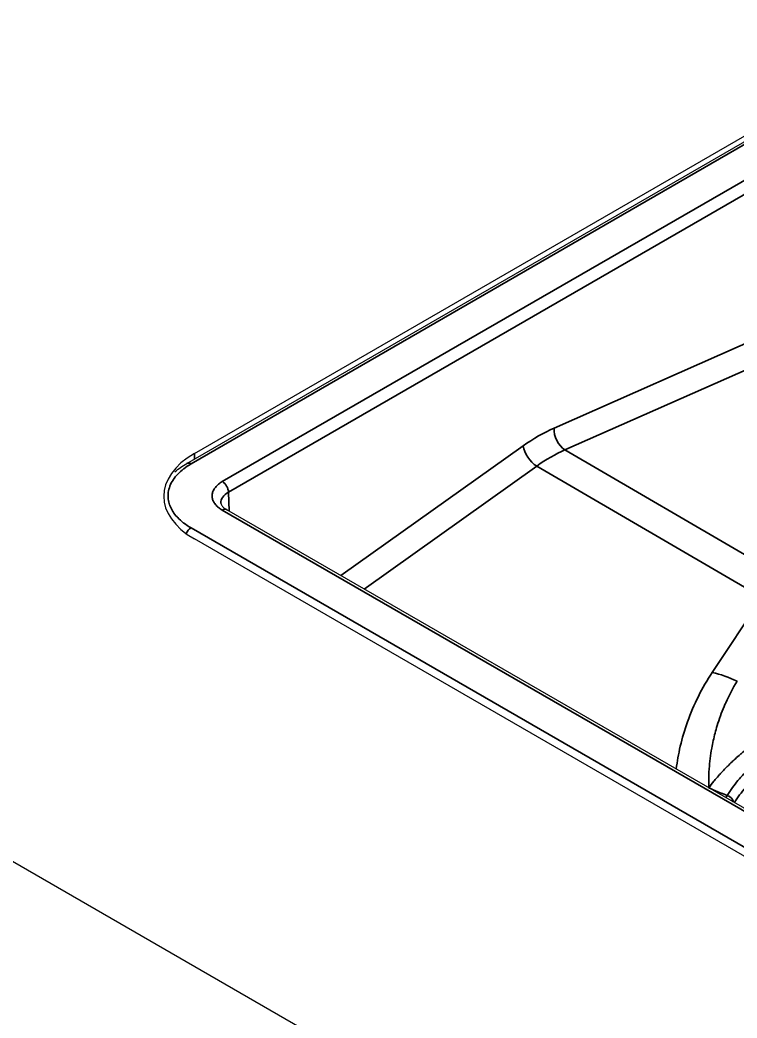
# Model space of a CAD drawing. Header units: millimetres. Extents: x 68 to 2000, y 100 to 2870.
# Drawn here: x 1192.94 to 1213.49, y 892.39 to 921.01 of the extents above; entities that cross this region are included whole.
import ezdxf

# ---------------------------------------------------------------- set-up
doc = ezdxf.new("R2010")
doc.units = ezdxf.units.MM
doc.header["$LTSCALE"] = 10
doc.layers.add('_Sichtbarkanten', color=7, linetype='Continuous', lineweight=25)
doc.layers.add('Sichtbar schmal (ISO)', color=7, linetype='Continuous', lineweight=35)

msp = doc.modelspace()

# ---------------------------------------------------------------- linework, layer by layer
at = {"layer": '_Sichtbarkanten'}
for p, q in [((1150.952, 921.012), (1469.15, 737.3)), ((1197.72, 908.297), (1215.404, 918.507)), ((1197.94, 908.581), (1215.016, 918.44)), ((1444.933, 764.903), (1198.866, 906.97)), ((1443.376, 764.428), (1197.94, 906.131))]:
    msp.add_line(p, q, dxfattribs=at)
for centre, major_axis, ratio, start_param, end_param in [((1200.061, 907.356), (-3, 0), 0.57735, 5.497787, 7.068583), ((1199.449, 907.162), (0.75, -0.008), 0.577024, 3.164841, 3.164877)]:
    msp.add_ellipse(centre, major_axis=major_axis, ratio=ratio, start_param=start_param, end_param=end_param, dxfattribs=at)
for points, knots in [([(1197.381, 908.055), (1197.381, 908.055), (1197.382, 908.055), (1197.481, 908.144), (1197.595, 908.225), (1197.72, 908.297)], [0.2770317, 0.2770317, 0.2770317, 0.2770317, 0.2772999, 0.2772999, 0.3797381, 0.3797381, 0.3797381, 0.3797381]), ([(1198.698, 907.159), (1198.699, 907.142), (1198.704, 907.122), (1198.736, 907.074), (1198.753, 907.054), (1198.8, 907.013), (1198.83, 906.991), (1198.866, 906.97)], [0, 0, 0, 0, 0.0591387, 0.0591387, 0.091737, 0.091737, 0.1262726, 0.1262726, 0.1262726, 0.1262726])]:
    msp.add_open_spline(points, degree=3, knots=knots, dxfattribs=at)
at = {"layer": 'Sichtbar schmal (ISO)'}
for p, q in [((1215.529, 918.495), (1197.845, 908.285)), ((1216.413, 917.977), (1198.741, 907.774)), ((1216.59, 917.675), (1198.918, 907.472)), ((1215.686, 912.603), (1208.25, 909.311)), ((1215.998, 911.978), (1208.562, 908.687)), ((1207.363, 908.799), (1202.142, 905.079)), ((1215.015, 904.922), (1208.562, 908.687)), ((1197.94, 908.424), (1197.94, 908.581)), ((1207.755, 908.221), (1202.807, 904.695)), ((1214.208, 904.456), (1207.755, 908.221)), ((1198.934, 906.931), (1198.918, 907.472)), ((1444.808, 764.891), (1198.741, 906.958)), ((1197.845, 906.448), (1443.925, 764.374)), ((1214.208, 904.456), (1212.784, 902.305))]:
    msp.add_line(p, q, dxfattribs=at)
for centre, major_axis, ratio, start_param, end_param in [((1207.874, 904.557), (-2.676, -4.803), 0.587338, 3.803714, 4.032507), ((1208.604, 909.114), (-0.202, 0.457), 0.638319, 0.867947, 2.416202), ((1207.716, 908.602), (-0.29, 0.407), 0.508834, 0.750857, 2.299113), ((1208.227, 904.36), (-2.424, -4.371), 0.588623, 3.802531, 4.031336), ((1197.845, 908.08), (-0.125, 0.217), 0.57735, 5.497787, 6.283193), ((1198.741, 907.57), (0.125, -0.217), 0.57735, 0.802851, 2.356194), ((1199.449, 907.162), (0.75, -0.008), 0.577024, 2.362149, 3.164841), ((1198.741, 906.754), (0.125, 0.217), 0.57735, 0, 0.785398), ((1197.845, 906.244), (0.125, 0.217), 0.57735, 0.785398, 1.711576), ((1212.977, 900.399), (2.085, -1.38), 0.678392, 1.764791, 2.077288), ((1214.244, 902.579), (4.439, -2.301), 0.780549, 4.764641, 4.880199), ((1213.163, 898.589), (0.212, -0.133), 0.773935, 0.651872, 1.8027)]:
    msp.add_ellipse(centre, major_axis=major_axis, ratio=ratio, start_param=start_param, end_param=end_param, dxfattribs=at)
for points, knots in [([(1197.845, 908.285), (1197.769, 908.241), (1197.7, 908.195), (1197.636, 908.145), (1197.635, 908.144), (1197.633, 908.144), (1197.632, 908.143), (1197.57, 908.094), (1197.513, 908.043), (1197.463, 907.99), (1197.412, 907.937), (1197.368, 907.882), (1197.331, 907.825), (1197.33, 907.823), (1197.329, 907.822), (1197.328, 907.821), (1197.292, 907.765), (1197.263, 907.708), (1197.24, 907.65), (1197.239, 907.648), (1197.238, 907.645), (1197.237, 907.643), (1197.216, 907.586), (1197.201, 907.528), (1197.193, 907.471), (1197.193, 907.467), (1197.192, 907.463), (1197.192, 907.459), (1197.185, 907.402), (1197.184, 907.345), (1197.19, 907.289), (1197.19, 907.284), (1197.191, 907.278), (1197.192, 907.273), (1197.199, 907.218), (1197.212, 907.163), (1197.231, 907.108), (1197.233, 907.102), (1197.235, 907.096), (1197.237, 907.09), (1197.257, 907.037), (1197.283, 906.984), (1197.315, 906.933), (1197.319, 906.926), (1197.324, 906.919), (1197.328, 906.911), (1197.361, 906.86), (1197.4, 906.81), (1197.444, 906.762), (1197.45, 906.756), (1197.456, 906.749), (1197.462, 906.743), (1197.51, 906.692), (1197.563, 906.644), (1197.622, 906.598), (1197.626, 906.594), (1197.631, 906.591), (1197.636, 906.587), (1197.7, 906.538), (1197.769, 906.491), (1197.845, 906.448)], [0, 0, 0, 0, 0.090909, 0.090909, 0.090909, 0.092583, 0.092583, 0.092583, 0.181555, 0.181555, 0.181555, 0.2707, 0.2707, 0.2707, 0.272727, 0.272727, 0.272727, 0.359761, 0.359761, 0.359761, 0.363636, 0.363636, 0.363636, 0.448839, 0.448839, 0.448839, 0.454545, 0.454545, 0.454545, 0.53792, 0.53792, 0.53792, 0.545455, 0.545455, 0.545455, 0.627084, 0.627084, 0.627084, 0.636364, 0.636364, 0.636364, 0.715901, 0.715901, 0.715901, 0.727273, 0.727273, 0.727273, 0.807431, 0.807431, 0.807431, 0.818182, 0.818182, 0.818182, 0.902459, 0.902459, 0.902459, 0.909091, 0.909091, 0.909091, 1, 1, 1, 1]), ([(1198.741, 907.774), (1198.7, 907.751), (1198.663, 907.726), (1198.63, 907.698), (1198.597, 907.671), (1198.567, 907.641), (1198.542, 907.611), (1198.517, 907.58), (1198.497, 907.548), (1198.482, 907.515), (1198.467, 907.482), (1198.457, 907.449), (1198.452, 907.416), (1198.447, 907.382), (1198.447, 907.349), (1198.452, 907.315), (1198.457, 907.282), (1198.467, 907.249), (1198.483, 907.216), (1198.498, 907.183), (1198.518, 907.151), (1198.543, 907.121), (1198.568, 907.09), (1198.598, 907.061), (1198.631, 907.034), (1198.664, 907.006), (1198.701, 906.981), (1198.741, 906.958)], [0, 0, 0, 0, 0.111111, 0.111111, 0.111111, 0.222222, 0.222222, 0.222222, 0.333333, 0.333333, 0.333333, 0.444444, 0.444444, 0.444444, 0.555556, 0.555556, 0.555556, 0.666667, 0.666667, 0.666667, 0.777778, 0.777778, 0.777778, 0.888889, 0.888889, 0.888889, 1, 1, 1, 1]), ([(1212.784, 902.305), (1212.637, 902.082), (1212.373, 901.627), (1212.057, 900.886), (1211.853, 900.177), (1211.777, 899.744), (1211.75, 899.536), (1211.749, 899.532)], [0, 0, 0, 0, 0.0833333, 0.1666667, 0.25, 0.3333333, 0.3348888, 0.3348888, 0.3348888, 0.3348888]), ([(1213.494, 902.053), (1213.374, 901.854), (1213.266, 901.649), (1213.171, 901.435), (1213.155, 901.4), (1213.14, 901.366), (1213.125, 901.331), (1213.049, 901.149), (1212.981, 900.963), (1212.925, 900.779), (1212.904, 900.708), (1212.884, 900.637), (1212.865, 900.567), (1212.827, 900.421), (1212.795, 900.277), (1212.77, 900.136), (1212.752, 900.035), (1212.737, 899.935), (1212.725, 899.837), (1212.712, 899.736), (1212.702, 899.637), (1212.696, 899.54), (1212.687, 899.416), (1212.682, 899.296), (1212.681, 899.181), (1212.681, 899.119), (1212.681, 899.058), (1212.683, 898.999)], [0, 0, 0, 0, 0.2, 0.2, 0.2, 0.232255, 0.232255, 0.232255, 0.4, 0.4, 0.4, 0.464894, 0.464894, 0.464894, 0.6, 0.6, 0.6, 0.698166, 0.698166, 0.698166, 0.8, 0.8, 0.8, 0.930368, 0.930368, 0.930368, 1, 1, 1, 1]), ([(1214.821, 900.818), (1214.682, 900.738), (1214.556, 900.66), (1214.44, 900.586), (1214.429, 900.579), (1214.418, 900.572), (1214.408, 900.565), (1214.303, 900.497), (1214.208, 900.432), (1214.12, 900.369), (1214.103, 900.357), (1214.087, 900.346), (1214.071, 900.334), (1213.992, 900.277), (1213.919, 900.222), (1213.85, 900.168), (1213.83, 900.153), (1213.811, 900.137), (1213.792, 900.122), (1213.73, 900.073), (1213.672, 900.026), (1213.618, 899.979), (1213.597, 899.961), (1213.576, 899.944), (1213.556, 899.926), (1213.506, 899.883), (1213.458, 899.84), (1213.412, 899.798), (1213.391, 899.779), (1213.371, 899.76), (1213.351, 899.741), (1213.308, 899.7), (1213.266, 899.66), (1213.226, 899.619), (1213.206, 899.599), (1213.186, 899.579), (1213.166, 899.559), (1213.126, 899.518), (1213.086, 899.476), (1213.047, 899.434), (1213.029, 899.415), (1213.011, 899.395), (1212.994, 899.375), (1212.951, 899.327), (1212.909, 899.279), (1212.868, 899.231), (1212.856, 899.217), (1212.844, 899.202), (1212.832, 899.188), (1212.78, 899.125), (1212.731, 899.062), (1212.683, 898.999)], [0, 0, 0, 0, 0.101638, 0.101638, 0.101638, 0.111111, 0.111111, 0.111111, 0.204522, 0.204522, 0.204522, 0.222222, 0.222222, 0.222222, 0.308469, 0.308469, 0.308469, 0.333333, 0.333333, 0.333333, 0.413699, 0.413699, 0.413699, 0.444444, 0.444444, 0.444444, 0.520849, 0.520849, 0.520849, 0.555556, 0.555556, 0.555556, 0.629682, 0.629682, 0.629682, 0.666667, 0.666667, 0.666667, 0.742251, 0.742251, 0.742251, 0.777778, 0.777778, 0.777778, 0.863645, 0.863645, 0.863645, 0.888889, 0.888889, 0.888889, 1, 1, 1, 1]), ([(1215.148, 900.533), (1215.024, 900.462), (1214.905, 900.389), (1214.79, 900.314), (1214.704, 900.257), (1214.621, 900.2), (1214.539, 900.142), (1214.523, 900.13), (1214.507, 900.119), (1214.492, 900.107), (1214.406, 900.044), (1214.322, 899.98), (1214.242, 899.914), (1214.169, 899.854), (1214.098, 899.794), (1214.029, 899.732), (1214.023, 899.726), (1214.016, 899.72), (1214.009, 899.714), (1213.952, 899.662), (1213.897, 899.61), (1213.843, 899.557), (1213.786, 899.5), (1213.731, 899.442), (1213.677, 899.384), (1213.639, 899.342), (1213.601, 899.299), (1213.565, 899.256), (1213.55, 899.239), (1213.536, 899.221), (1213.521, 899.204), (1213.467, 899.138), (1213.416, 899.072), (1213.368, 899.005), (1213.313, 898.93), (1213.262, 898.855), (1213.215, 898.779)], [0, 0, 0, 0, 0.1433317, 0.1433317, 0.1433317, 0.25, 0.25, 0.25, 0.2710539, 0.2710539, 0.2710539, 0.3854819, 0.3854819, 0.3854819, 0.4898033, 0.4898033, 0.4898033, 0.5, 0.5, 0.5, 0.5875475, 0.5875475, 0.5875475, 0.6817628, 0.6817628, 0.6817628, 0.75, 0.75, 0.75, 0.7779936, 0.7779936, 0.7779936, 0.8824416, 0.8824416, 0.8824416, 0.9999992, 0.9999992, 0.9999992, 0.9999992]), ([(1215.286, 900.253), (1215.076, 900.132), (1214.878, 900.005), (1214.693, 899.872), (1214.508, 899.738), (1214.335, 899.599), (1214.176, 899.455), (1214.017, 899.311), (1213.872, 899.161), (1213.742, 899.009), (1213.619, 898.865), (1213.511, 898.719), (1213.416, 898.57)], [0, 0, 0, 0, 0.25, 0.25, 0.25, 0.5, 0.5, 0.5, 0.75, 0.75, 0.75, 0.9860232, 0.9860232, 0.9860232, 0.9860232])]:
    msp.add_open_spline(points, degree=3, knots=knots, dxfattribs=at)
for points in [[(1212.682, 898.994), (1212.682, 898.996), (1212.682, 898.997), (1212.683, 898.999)], [(1213.215, 898.779), (1213.201, 898.756), (1213.187, 898.733), (1213.173, 898.71)]]:
    msp.add_open_spline(points, degree=3, dxfattribs=at)

doc.saveas('drawing.dxf')
